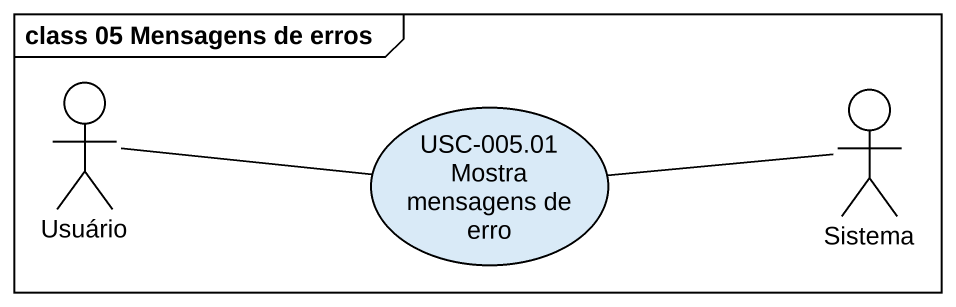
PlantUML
@startuml
mainframe class 05 Mensagens de erros
actor Usuário
usecase "USC-005.01 Mostra mensagens de erro" as USC_005_01_Mostra_mensagens
actor Sistema
Usuário -right- USC_005_01_Mostra_mensagens
Sistema -left- USC_005_01_Mostra_mensagens
@enduml
